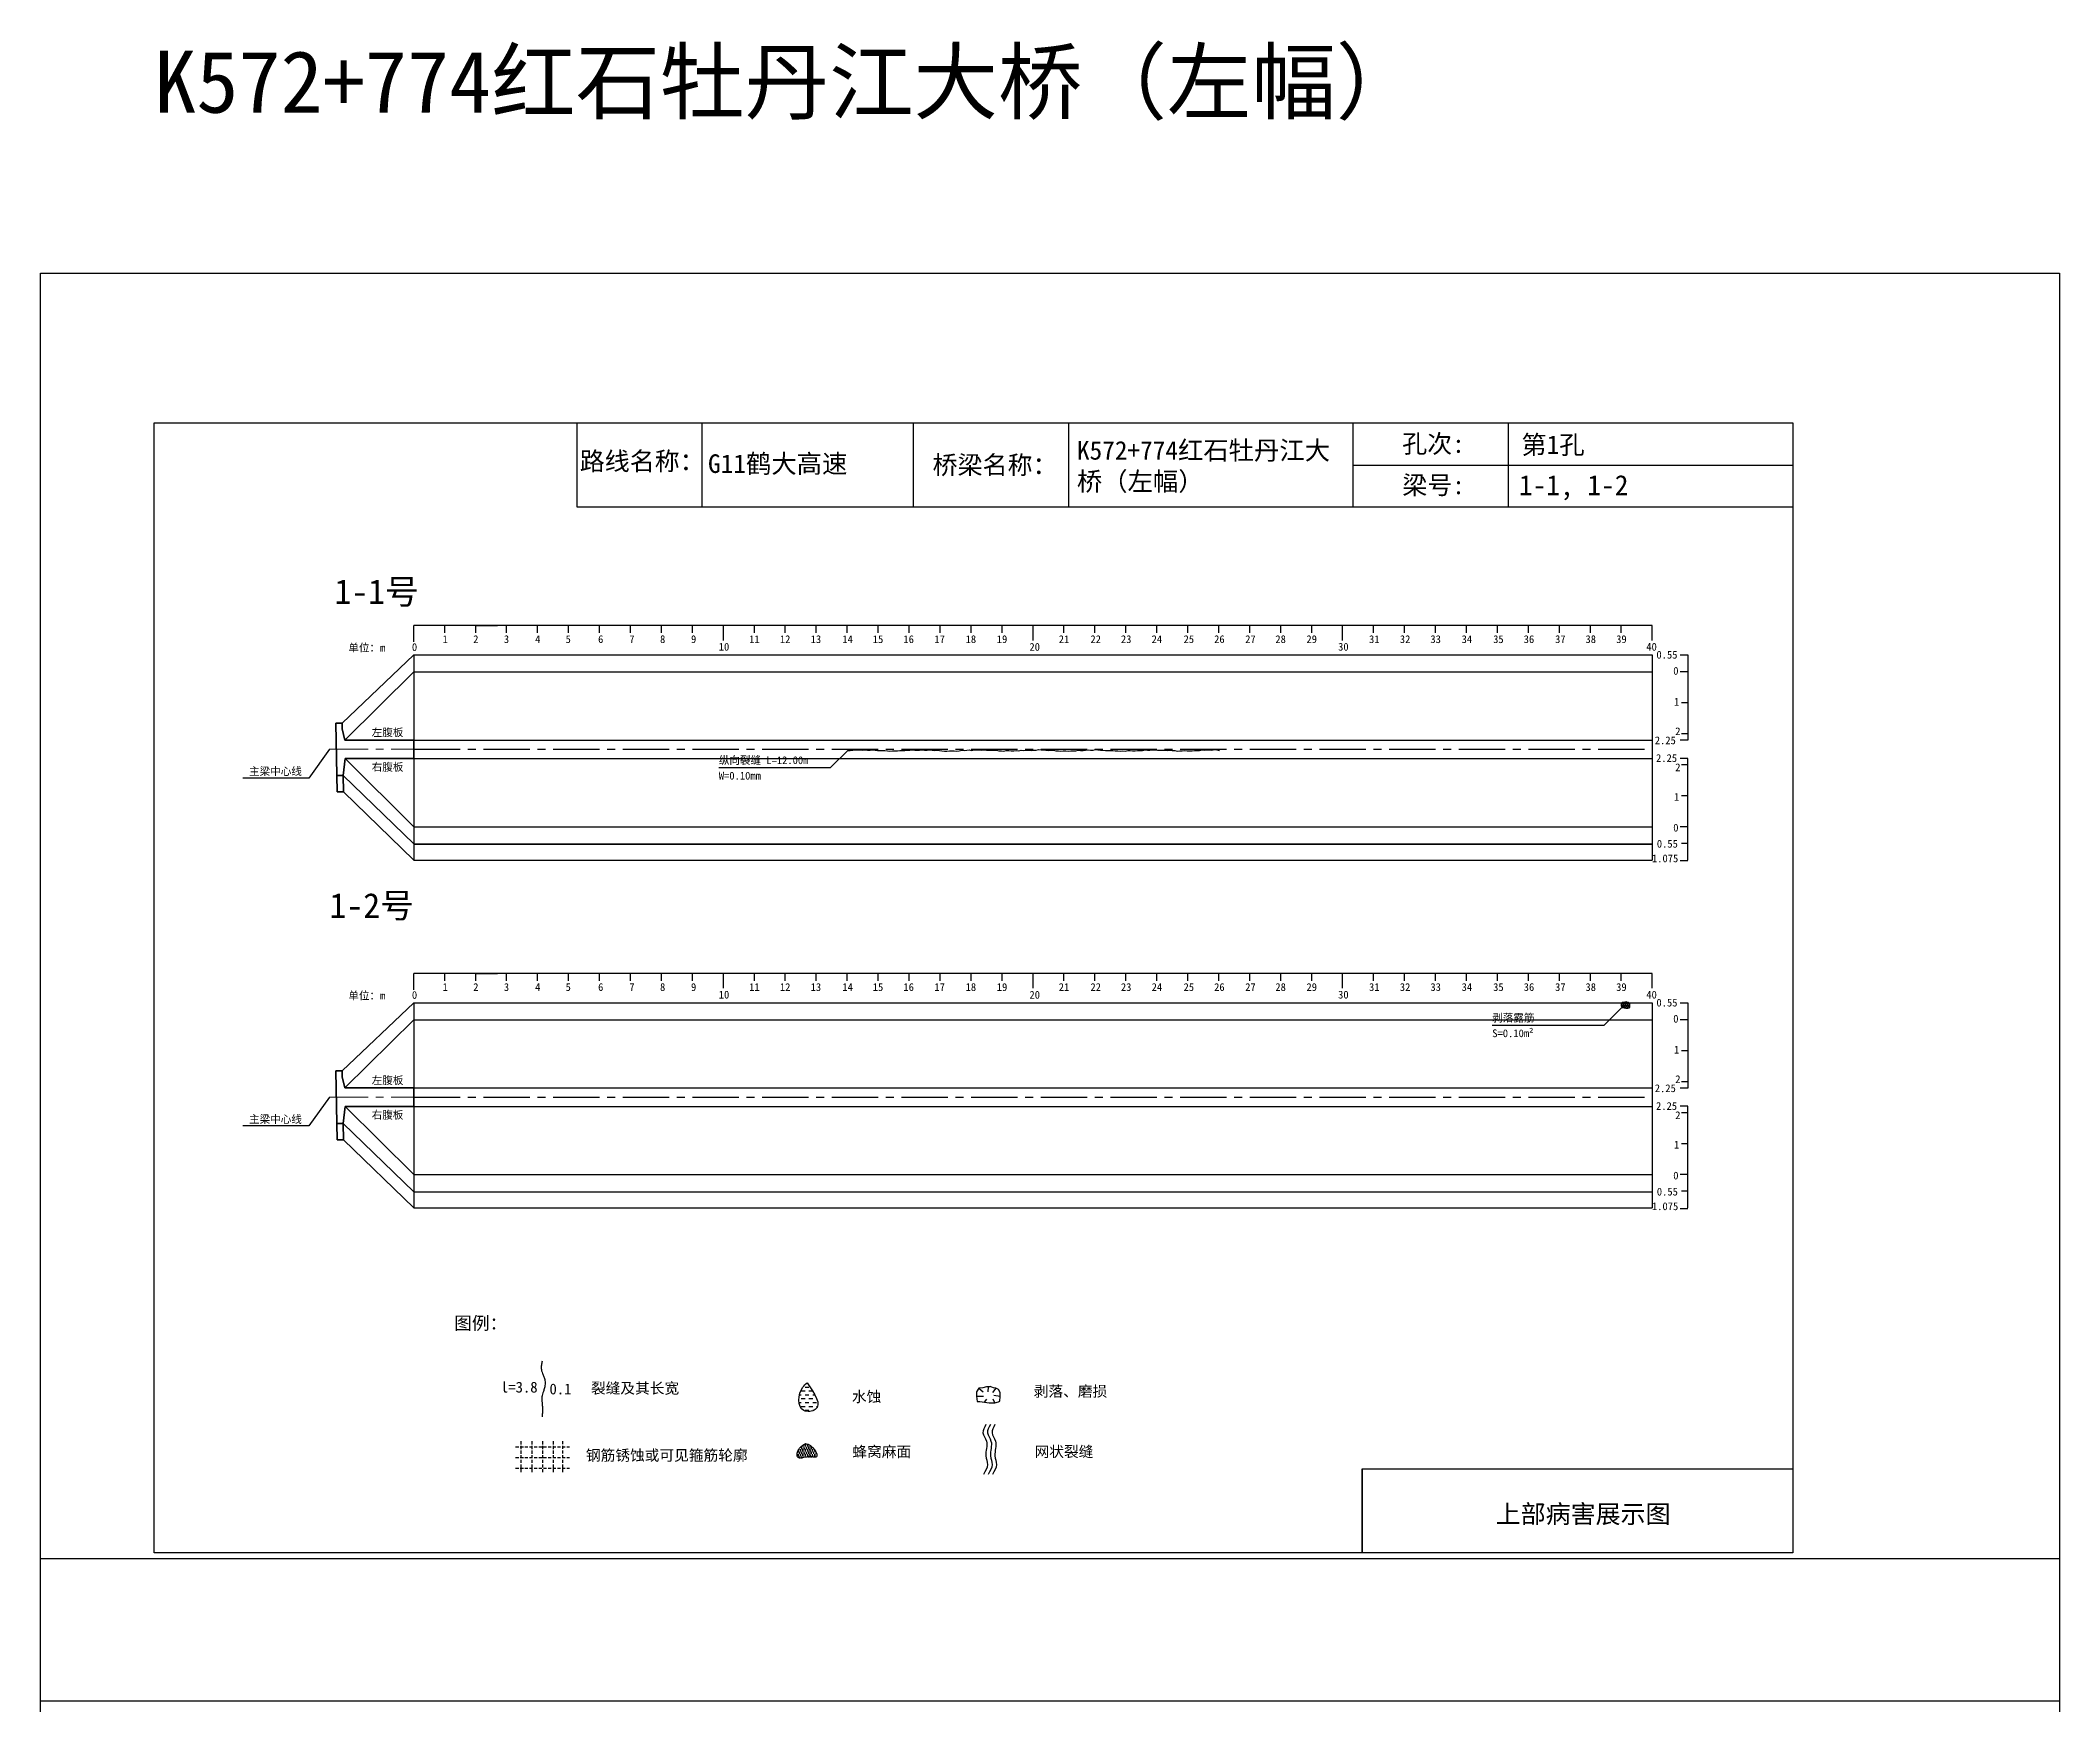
# Model space of a CAD drawing. Header units: millimetres. Extents: x -37 to 615, y -10473 to 23.
# Drawn here: x -37 to 615, y -514 to 23 of the extents above; entities that cross this region are included whole.
import ezdxf

# ---------------------------------------------------------------- set-up
doc = ezdxf.new("R2010")
doc.units = ezdxf.units.MM
for name, pattern in [('CENTER', [2, 1.25, -0.25, 0.25, -0.25]), ('CENTER2', [1.125, 0.75, -0.125, 0.125, -0.125]), ('DASHED', [0.75, 0.5, -0.25])]:
    doc.linetypes.add(name, pattern=pattern)
for name, color, linetype in [('加固措施', 7, 'Continuous'), ('图层1', 7, 'Continuous'), ('病害', 5, 'Continuous'), ('轮廓', 3, 'Continuous')]:
    doc.layers.add(name, color=color, linetype=linetype)
doc.layers.add('虚线', color=7, linetype='Continuous', lineweight=30)
doc.styles.get("Standard").update_dxf_attribs({"font": ''})
doc.styles.add('汉字', font='')
doc.styles.get('Standard').set_extended_font_data('SimSun')
doc.styles.get('汉字').set_extended_font_data('SimSun')
pattern_1 = [(0, (-2783.5002, -201.1734), (0.38480574, 0.76961148), [0, -0.76961148])]
pattern_2 = [(0, (-4794.9262, -487.88576), (0.38480574, 0.76961148), [0, -0.76961148])]
pattern_3 = [(0, (-2240.9707, -124.7498), (1.2467706, 1.2467706), [1.2467706, -1.2467706])]

# ---------------------------------------------------------------- blocks, each defined once
blk = doc.blocks.new('adfsd')
at = {"lineweight": -2, "ltscale": 0.5}
for p, q in [((1140.897, -3083.694), (1140.936, -3083.729)), ((1140.983, -3083.682), (1140.981, -3083.729)), ((1141.053, -3083.694), (1141.022, -3083.735)), ((1140.876, -3083.768), (1140.94, -3083.769)), ((1140.948, -3083.824), (1140.969, -3083.796)), ((1141.045, -3083.83), (1141.028, -3083.796)), ((1141.094, -3083.772), (1141.036, -3083.763))]:
    blk.add_line(p, q, dxfattribs=at)
blk.add_lwpolyline([(1141, -3083.682), (1140.967, -3083.682), (1140.934, -3083.69), (1140.897, -3083.694), (1140.876, -3083.727), (1140.876, -3083.768), (1140.88, -3083.818), (1140.905, -3083.818), (1140.991, -3083.83), (1141.045, -3083.83), (1141.078, -3083.822), (1141.09, -3083.814), (1141.094, -3083.772), (1141.094, -3083.735), (1141.078, -3083.707), (1141.053, -3083.694), (1141.033, -3083.69), (1141, -3083.678)], dxfattribs=at)
blk = doc.blocks.new('chi')
at = {"color": 0}
for p, q in [((1147.409, -3079.329), (1147.409, -3078.8)), ((1187.409, -3078.8), (1147.409, -3078.8)), ((1148.409, -3079.041), (1148.409, -3078.8)), ((1149.409, -3079.041), (1149.409, -3078.8)), ((1149.409, -3078.8), (1150.109, -3078.8)), ((1150.409, -3079.041), (1150.409, -3078.8)), ((1151.409, -3079.041), (1151.409, -3078.8)), ((1152.409, -3079.041), (1152.409, -3078.8)), ((1153.409, -3079.041), (1153.409, -3078.8)), ((1154.409, -3079.041), (1154.409, -3078.8)), ((1155.409, -3079.041), (1155.409, -3078.8)), ((1156.409, -3079.041), (1156.409, -3078.8)), ((1157.409, -3079.283), (1157.409, -3078.8)), ((1158.409, -3079.041), (1158.409, -3078.8)), ((1159.409, -3079.041), (1159.409, -3078.8)), ((1160.409, -3079.041), (1160.409, -3078.8)), ((1161.409, -3079.041), (1161.409, -3078.8)), ((1162.409, -3079.041), (1162.409, -3078.8)), ((1163.409, -3079.041), (1163.409, -3078.8)), ((1164.409, -3079.041), (1164.409, -3078.8)), ((1165.409, -3079.041), (1165.409, -3078.8)), ((1166.409, -3079.041), (1166.409, -3078.8)), ((1167.409, -3079.283), (1167.409, -3078.8)), ((1168.409, -3079.041), (1168.409, -3078.8)), ((1169.409, -3079.041), (1169.409, -3078.8)), ((1170.409, -3079.041), (1170.409, -3078.8)), ((1171.409, -3079.041), (1171.409, -3078.8)), ((1172.409, -3079.041), (1172.409, -3078.8)), ((1173.409, -3079.041), (1173.409, -3078.8)), ((1174.409, -3079.041), (1174.409, -3078.8)), ((1175.409, -3079.041), (1175.409, -3078.8)), ((1176.409, -3079.041), (1176.409, -3078.8)), ((1177.409, -3079.283), (1177.409, -3078.8)), ((1178.409, -3079.041), (1178.409, -3078.8)), ((1179.409, -3079.041), (1179.409, -3078.8)), ((1180.409, -3079.041), (1180.409, -3078.8)), ((1181.409, -3079.041), (1181.409, -3078.8)), ((1182.409, -3079.041), (1182.409, -3078.8)), ((1183.409, -3079.041), (1183.409, -3078.8)), ((1184.409, -3079.041), (1184.409, -3078.8)), ((1185.409, -3079.041), (1185.409, -3078.8)), ((1186.409, -3079.041), (1186.409, -3078.8)), ((1187.409, -3079.283), (1187.409, -3078.8))]:
    blk.add_line(p, q, dxfattribs=at)
for s, p in [('0', (1147.349, -3079.623)), ('1', (1148.339, -3079.368)), ('2', (1149.328, -3079.368)), ('3', (1150.319, -3079.368)), ('4', (1151.329, -3079.368)), ('5', (1152.313, -3079.368)), ('6', (1153.363, -3079.368)), ('7', (1154.37, -3079.368)), ('8', (1155.363, -3079.368)), ('9', (1156.363, -3079.368)), ('10', (1157.259, -3079.613)), ('11', (1158.242, -3079.368)), ('12', (1159.233, -3079.368)), ('13', (1160.227, -3079.368)), ('14', (1161.252, -3079.368)), ('15', (1162.233, -3079.368)), ('16', (1163.223, -3079.368)), ('17', (1164.224, -3079.368)), ('18', (1165.232, -3079.368)), ('19', (1166.238, -3079.368)), ('20', (1167.294, -3079.617)), ('21', (1168.24, -3079.368)), ('22', (1169.264, -3079.368)), ('23', (1170.247, -3079.368)), ('24', (1171.24, -3079.368)), ('25', (1172.271, -3079.368)), ('26', (1173.258, -3079.368)), ('27', (1174.261, -3079.368)), ('28', (1175.236, -3079.368)), ('29', (1176.24, -3079.368)), ('30', (1177.262, -3079.613)), ('31', (1178.261, -3079.368)), ('32', (1179.256, -3079.368)), ('33', (1180.243, -3079.368)), ('34', (1181.251, -3079.368)), ('35', (1182.269, -3079.368)), ('36', (1183.256, -3079.368)), ('37', (1184.269, -3079.368)), ('38', (1185.251, -3079.368)), ('39', (1186.242, -3079.368)), ('40', (1187.216, -3079.613))]:
    blk.add_text(s, height=0.25).set_placement(p)
blk = doc.blocks.new('kopp')
at = {"color": 0}
for p, q in [((1188.308, -3078.25), (1188.558, -3078.25)), ((1188.558, -3078.25), (1188.558, -3078.8)), ((1188.558, -3078.8), (1188.308, -3078.8)), ((1188.558, -3078.8), (1188.558, -3079.8)), ((1188.558, -3079.8), (1188.358, -3079.8)), ((1188.558, -3079.8), (1188.558, -3079.8)), ((1188.558, -3079.8), (1188.558, -3080.8)), ((1188.558, -3081.009), (1188.308, -3081.009)), ((1188.558, -3080.8), (1188.358, -3080.8)), ((1188.558, -3080.8), (1188.558, -3081.009)), ((1188.558, -3081.592), (1188.308, -3081.592)), ((1188.558, -3081.8), (1188.358, -3081.8)), ((1188.558, -3081.8), (1188.558, -3081.592)), ((1188.558, -3082.8), (1188.558, -3081.8)), ((1188.558, -3082.8), (1188.358, -3082.8)), ((1188.558, -3083.8), (1188.558, -3082.8)), ((1188.558, -3082.8), (1188.558, -3082.8)), ((1188.558, -3083.8), (1188.308, -3083.8)), ((1188.558, -3084.875), (1188.558, -3083.8)), ((1188.558, -3084.338), (1188.358, -3084.338)), ((1188.308, -3084.888), (1188.558, -3084.888))]:
    blk.add_line(p, q, dxfattribs=at)
for s, p in [('0.55', (1187.543, -3078.37)), ('0', (1188.086, -3078.891)), ('1', (1188.109, -3079.89)), ('2', (1188.15, -3080.842)), ('2.25', (1187.49, -3081.135)), ('2.25', (1187.53, -3081.708)), ('2', (1188.15, -3082.006)), ('1', (1188.109, -3082.959)), ('0', (1188.086, -3083.954)), ('0.55', (1187.556, -3084.474)), ('1.075', (1187.398, -3084.946))]:
    blk.add_text(s, height=0.25).set_placement(p)

msp = doc.modelspace()

# ---------------------------------------------------------------- hatches: boundary and pattern name
at = {"layer": '加固措施', "lineweight": -2}
h = msp.add_hatch(dxfattribs=at)
h.set_pattern_fill('DASH', color=256, scale=0.626645)
h.set_pattern_definition(pattern_3)
edge = h.paths.add_edge_path()
edge.add_spline(control_points=[(210.85, -410.12), (210.36, -410.55), (208.03, -412.61), (207.41, -420.1), (216.74, -418.77), (213.29, -413.7), (210.85, -410.12)], knot_values=[0, 0, 0, 0, 3.237042, 15.187225, 21.182779, 35.601669, 35.601669, 35.601669, 35.601669], degree=3, periodic=0)
h = msp.add_hatch(dxfattribs=at)
h.set_pattern_fill('DASH', color=256, scale=0.626645)
h.set_pattern_definition(pattern_3)
edge = h.paths.add_edge_path()
edge.add_spline(control_points=[(210.85, -410.12), (210.36, -410.55), (208.03, -412.61), (207.41, -420.1), (216.74, -418.77), (213.29, -413.7), (210.85, -410.12)], knot_values=[0, 0, 0, 0, 3.237042, 15.187225, 21.182779, 35.601669, 35.601669, 35.601669, 35.601669], degree=3, periodic=0)
h = msp.add_hatch(dxfattribs=at)
h.set_pattern_fill('DOTS', scale=0.696272)
h.set_pattern_definition(pattern_1)
edge = h.paths.add_edge_path()
edge.add_spline(control_points=[(210.19, -429.78), (209.15, -430.49), (207.68, -431.51), (207.52, -435.25), (211, -433.53), (215.72, -434.88), (212.21, -429.7), (210.31, -429.78), (210.19, -429.78)], knot_values=[0, 0, 0, 0, 5.205471, 7.397577, 12.944796, 16.169923, 23.88441, 24.400432, 24.400432, 24.400432, 24.400432], degree=3, periodic=0)
h = msp.add_hatch(dxfattribs=at)
h.set_pattern_fill('DOTS', scale=0.696272)
h.set_pattern_definition(pattern_1)
edge = h.paths.add_edge_path()
edge.add_spline(control_points=[(210.19, -429.78), (209.15, -430.49), (207.68, -431.51), (207.52, -435.25), (211, -433.53), (215.72, -434.88), (212.21, -429.7), (210.31, -429.78), (210.19, -429.78)], knot_values=[0, 0, 0, 0, 5.205471, 7.397577, 12.944796, 16.169923, 23.88441, 24.400432, 24.400432, 24.400432, 24.400432], degree=3, periodic=0)
at = {"layer": '病害', "lineweight": -2}
h = msp.add_hatch(dxfattribs=at)
h.set_pattern_fill('DOTS', color=4, scale=0.696272, style=0)
h.set_pattern_definition(pattern_2)
edge = h.paths.add_edge_path()
edge.add_spline(control_points=[(210.19, -429.78), (209.15, -430.49), (207.68, -431.51), (207.52, -435.25), (211, -433.53), (215.72, -434.88), (212.21, -429.7), (210.31, -429.78), (210.19, -429.78)], knot_values=[0, 0, 0, 0, 1.041094, 1.479515, 2.588959, 3.233985, 4.776882, 4.880086, 4.880086, 4.880086, 4.880086], degree=3, periodic=0)
h = msp.add_hatch(dxfattribs=at)
h.set_pattern_fill('DOTS', color=4, scale=0.696272, style=0)
h.set_pattern_definition(pattern_2)
edge = h.paths.add_edge_path()
edge.add_spline(control_points=[(210.19, -429.78), (209.15, -430.49), (207.68, -431.51), (207.52, -435.25), (211, -433.53), (215.72, -434.88), (212.21, -429.7), (210.31, -429.78), (210.19, -429.78)], knot_values=[0, 0, 0, 0, 1.041094, 1.479515, 2.588959, 3.233985, 4.776882, 4.880086, 4.880086, 4.880086, 4.880086], degree=3, periodic=0)

# ---------------------------------------------------------------- linework, layer by layer
at = {"color": 0, "linetype": 'ByBlock'}
for p, q in [((0, -100.15), (529.17, -100.15)), ((0, -465), (0, -100.15)), ((136.5, -100.15), (136.5, -127.28)), ((245.1, -100.15), (245.1, -127.28)), ((387.13, -100.15), (387.13, -127.28)), ((437.29, -100.21), (437.29, -127.34)), ((529.17, -100.15), (529.17, -465)), ((136.5, -127.28), (529.17, -127.28)), ((390.12, -465), (390.12, -437.88)), ((390.12, -437.88), (529.17, -437.88)), ((529.17, -465), (0, -465))]:
    msp.add_line(p, q, dxfattribs=at)
at = {"color": 0}
for p, q in [((60.65, -197.07), (83.82, -175.07)), ((83.82, -175.07), (83.82, -241.32)), ((83.82, -175.07), (483.82, -175.07)), ((483.82, -175.07), (483.82, -241.32)), ((61.57, -202.57), (83.82, -180.57)), ((56.57, -205.57), (49.96, -214.83)), ((61.64, -208.57), (83.82, -230.57)), ((83.82, -202.57), (483.82, -202.57)), ((83.82, -208.57), (483.82, -208.57)), ((483.82, -202.57), (483.82, -205.57)), ((49.96, -214.83), (28.63, -214.83)), ((60.99, -214.07), (83.82, -236.07)), ((61.09, -219.32), (83.82, -241.32)), ((83.82, -230.57), (483.82, -230.57)), ((83.82, -236.07), (483.82, -236.07)), ((83.82, -236.19), (483.82, -236.19)), ((83.82, -241.32), (483.82, -241.32)), ((60.65, -309.41), (83.82, -287.41)), ((61.57, -314.92), (83.82, -292.91)), ((83.82, -287.41), (83.82, -353.66)), ((83.82, -287.41), (483.82, -287.41)), ((83.82, -292.91), (483.82, -292.91)), ((483.82, -287.41), (483.82, -353.66)), ((56.57, -317.91), (49.96, -327.17)), ((83.82, -314.91), (483.82, -314.91)), ((483.82, -314.91), (483.82, -317.91)), ((61.64, -320.91), (83.82, -342.91)), ((83.82, -320.91), (483.82, -320.91)), ((49.96, -327.17), (28.63, -327.17)), ((60.99, -326.41), (83.82, -348.41)), ((61.09, -331.66), (83.82, -353.66)), ((83.82, -342.91), (483.82, -342.91)), ((83.82, -348.41), (483.82, -348.41)), ((83.82, -353.66), (483.82, -353.66))]:
    msp.add_line(p, q, dxfattribs=at)
msp.add_line((83.82, -180.57), (483.82, -180.57))
at = {"color": 1, "linetype": 'CENTER2', "ltscale": 20}
for p, q in [((83.82, -205.57), (483.82, -205.57)), ((83.82, -317.91), (483.82, -317.91))]:
    msp.add_line(p, q, dxfattribs=at)
at = {"color": 1, "linetype": 'DASHED'}
for p, q in [((473.8, -287.65), (476.59, -287.65)), ((473.8, -288.13), (476.59, -288.13)), ((473.8, -288.62), (476.59, -288.62)), ((474.5, -289.11), (474.5, -287.16)), ((475.19, -289.11), (475.19, -287.16)), ((475.89, -289.11), (475.89, -287.16))]:
    msp.add_line(p, q, dxfattribs=at)
at = {"color": 7}
for p, q in [((473.8, -288.32), (474.62, -288.33)), ((474.06, -287.37), (474.57, -287.81)), ((474.72, -289.03), (474.99, -288.67)), ((475.17, -287.21), (475.14, -287.81)), ((476.06, -287.37), (475.66, -287.89)), ((475.96, -289.11), (475.74, -288.67)), ((476.59, -288.37), (475.84, -288.25))]:
    msp.add_line(p, q, dxfattribs=at)
at = {"color": 1, "linetype": 'DASHED', "ltscale": 2}
for p, q in [((118.45, -429.01), (118.45, -439.45)), ((118.45, -429.01), (118.45, -439.45)), ((121.93, -429.01), (121.93, -439.45)), ((121.93, -429.01), (121.93, -439.45)), ((125.41, -429.01), (125.41, -439.45)), ((125.41, -429.01), (125.41, -439.45)), ((128.89, -429.01), (128.89, -439.45)), ((128.89, -429.01), (128.89, -439.45)), ((131.87, -428.98), (131.87, -439.43)), ((131.87, -428.98), (131.87, -439.43)), ((116.71, -430.75), (134.11, -430.75)), ((116.71, -430.75), (134.11, -430.75)), ((116.71, -434.23), (134.11, -434.23)), ((116.71, -434.23), (134.11, -434.23)), ((116.71, -437.71), (134.11, -437.71)), ((116.71, -437.71), (134.11, -437.71))]:
    msp.add_line(p, q, dxfattribs=at)
at = {"color": 3, "linetype": 'ByBlock'}
for points in [[(-36.77, -51.81), (615.38, -51.81), (615.38, -512.93), (-36.77, -512.93)], [(-36.77, -466.81), (615.38, -466.81), (615.38, -927.93), (-36.77, -927.93)]]:
    msp.add_lwpolyline(points, close=True, dxfattribs=at)
at = {"color": 7}
for points in [[(224, -205.92), (218.34, -211.58), (182.34, -211.58)], [(224, -205.94), (224.8, -205.94), (225.6, -205.89), (226.4, -205.72), (227.2, -205.76), (228, -205.75), (228.8, -205.83), (229.6, -205.73), (230.4, -205.86), (231.2, -205.84), (232, -205.75), (232.8, -205.86), (233.6, -205.92), (234.4, -205.93), (235.2, -205.93), (236, -205.98), (236.8, -206.11), (237.6, -206.16), (238.4, -206.11), (239.2, -206.11), (240, -206.1), (240.8, -205.93), (241.6, -205.9), (242.4, -205.98), (243.2, -205.87), (244, -205.88), (244.8, -205.75), (245.6, -205.81), (246.4, -205.83), (247.2, -205.82), (248, -205.76), (248.8, -205.83), (249.6, -205.79), (250.4, -205.75), (251.2, -205.89), (252, -205.96), (252.8, -205.85), (253.6, -205.98), (254.4, -206.1), (255.2, -206.13), (256, -206.14), (256.8, -206.04), (257.6, -206.01), (258.4, -206.07), (259.2, -206.12), (260, -206.02), (260.8, -205.86), (261.6, -205.92), (262.4, -205.79), (263.2, -205.77), (264, -205.91), (264.8, -205.75), (265.6, -205.74), (266.4, -205.76), (267.2, -205.82), (268, -205.76), (268.8, -205.89), (269.6, -205.86), (270.4, -205.89), (271.2, -205.83), (272, -205.89), (272.8, -206.05), (273.6, -206.03), (274.4, -206.12), (275.2, -205.98), (276, -205.99), (276.8, -206.1), (277.6, -206.02), (278.4, -206), (279.2, -206.05), (280, -205.89), (280.8, -205.9), (281.6, -205.81), (282.4, -205.83), (283.2, -205.9), (284, -205.82), (284.8, -205.87), (285.6, -205.68), (286.4, -205.7), (287.2, -205.73), (288, -205.87), (288.8, -205.95), (289.6, -205.82), (290.4, -205.85), (291.2, -206.06), (292, -206.02), (292.8, -206.13), (293.6, -206.01), (294.4, -206.02), (295.2, -206.14), (296, -206.06), (296.8, -206.02), (297.6, -206.05), (298.4, -205.89), (299.2, -205.94), (300, -205.95), (300.8, -205.84), (301.6, -205.77), (302.4, -205.85), (303.2, -205.81), (304, -205.67), (304.8, -205.74), (305.6, -205.8), (306.4, -205.81), (307.2, -205.92), (308, -205.93), (308.8, -205.95), (309.6, -205.94), (310.4, -206.05), (311.2, -206.08), (312, -206.14), (312.8, -206.04), (313.6, -206.12), (314.4, -205.98), (315.2, -205.97), (316, -206.11), (316.8, -206.04), (317.6, -205.92), (318.4, -205.97), (319.2, -205.95), (320, -205.75), (320.8, -205.79), (321.6, -205.79), (322.4, -205.71), (323.2, -205.71), (324, -205.84), (324.8, -205.88), (325.6, -205.84), (326.4, -205.87), (327.2, -205.9), (328, -205.89), (328.8, -205.94), (329.6, -205.91), (330.4, -206.12), (331.2, -206.08), (332, -206.1), (332.8, -206), (333.6, -206.11), (334.4, -206.1), (335.2, -206.02), (336, -205.99), (336.8, -205.98), (337.6, -205.94), (338.4, -205.77), (339.2, -205.83), (340, -205.72), (340.8, -205.77), (341.6, -205.86), (342.4, -205.67), (343.2, -205.72), (344, -205.92)], [(473.8, -289.11), (468.14, -294.76), (432.14, -294.76)], [(475.38, -287.21), (474.96, -287.21), (474.54, -287.32), (474.06, -287.37), (473.8, -287.79), (473.8, -288.32), (473.85, -288.95), (474.17, -288.95), (475.27, -289.11), (475.96, -289.11), (476.38, -289), (476.54, -288.9), (476.59, -288.37), (476.59, -287.9), (476.38, -287.53), (476.06, -287.37), (475.8, -287.32), (475.38, -287.16)]]:
    msp.add_lwpolyline(points, dxfattribs=at)
for points in [[(268.59, -423.64), (268.08, -424.53), (267.03, -426.33), (269.71, -429.45), (267.97, -433.1), (269.63, -436.74), (268.46, -438.65), (267.82, -439.69)], [(268.59, -423.64), (268.08, -424.53), (267.03, -426.33), (269.71, -429.45), (267.97, -433.1), (269.63, -436.74), (268.46, -438.65), (267.82, -439.69)], [(270.07, -423.64), (269.55, -424.53), (268.51, -426.33), (271.18, -429.45), (269.44, -433.1), (271.1, -436.74), (269.94, -438.65), (269.3, -439.69)], [(270.07, -423.64), (269.55, -424.53), (268.51, -426.33), (271.18, -429.45), (269.44, -433.1), (271.1, -436.74), (269.94, -438.65), (269.3, -439.69)], [(271.52, -423.64), (271, -424.53), (269.96, -426.33), (272.63, -429.45), (270.89, -433.1), (272.55, -436.74), (271.39, -438.65), (270.75, -439.69)], [(271.52, -423.64), (271, -424.53), (269.96, -426.33), (272.63, -429.45), (270.89, -433.1), (272.55, -436.74), (271.39, -438.65), (270.75, -439.69)]]:
    msp.add_open_spline(points, degree=3, knots=[0, 0, 0, 0, 2.808133, 5.677796, 10.461234, 13.324406, 16.732801, 16.732801, 16.732801, 16.732801])
at = {"lineweight": -2}
msp.add_open_spline([(210.19, -429.78), (209.15, -430.49), (207.68, -431.51), (207.52, -435.25), (211, -433.53), (215.72, -434.88), (212.21, -429.7), (210.31, -429.78), (210.19, -429.78)], degree=3, knots=[0, 0, 0, 0, 3.624423, 5.150725, 9.013098, 11.258664, 16.630045, 16.989336, 16.989336, 16.989336, 16.989336], dxfattribs=at)
msp.add_open_spline([(210.19, -429.78), (209.15, -430.49), (207.68, -431.51), (207.52, -435.25), (211, -433.53), (215.72, -434.88), (212.21, -429.7), (210.31, -429.78), (210.19, -429.78)], degree=3, knots=[0, 0, 0, 0, 3.624423, 5.150725, 9.013098, 11.258664, 16.630045, 16.989336, 16.989336, 16.989336, 16.989336], dxfattribs=at)
at = {"layer": '加固措施', "lineweight": -2}
msp.add_open_spline([(210.85, -410.12), (210.36, -410.55), (208.03, -412.61), (207.41, -420.1), (216.74, -418.77), (213.29, -413.7), (210.85, -410.12)], degree=3, knots=[0, 0, 0, 0, 2.028466, 9.51698, 13.274057, 22.309569, 22.309569, 22.309569, 22.309569], dxfattribs=at)
msp.add_open_spline([(210.85, -410.12), (210.36, -410.55), (208.03, -412.61), (207.41, -420.1), (216.74, -418.77), (213.29, -413.7), (210.85, -410.12)], degree=3, knots=[0, 0, 0, 0, 2.028466, 9.51698, 13.274057, 22.309569, 22.309569, 22.309569, 22.309569], dxfattribs=at)
at = {"layer": '图层1', "lineweight": -2}
msp.add_open_spline([(125.25, -403.18), (125.22, -403.39), (125.18, -403.61), (125.07, -404.25), (125.02, -404.65), (124.99, -405.22), (125, -405.4), (125.02, -405.69), (125.03, -405.79), (125.06, -406), (125.09, -406.11), (125.19, -406.49), (125.29, -406.79), (125.54, -407.43), (125.69, -407.78), (125.96, -408.54), (126.09, -408.96), (126.21, -409.66), (126.24, -409.94), (126.25, -410.49), (126.23, -410.75), (126.16, -411.26), (126.11, -411.5), (126, -411.97), (125.93, -412.19), (125.76, -412.75), (125.64, -413.07), (125.45, -413.67), (125.36, -413.96), (125.27, -414.34), (125.24, -414.46), (125.21, -414.68), (125.2, -414.77), (125.18, -414.97), (125.17, -415.08), (125.17, -415.46), (125.18, -415.75), (125.23, -416.38), (125.27, -416.71), (125.33, -417.3), (125.35, -417.54), (125.38, -418), (125.39, -418.22), (125.4, -418.64), (125.4, -418.84), (125.39, -419.46), (125.37, -419.86), (125.32, -420.55), (125.3, -420.85), (125.27, -421.15)], degree=3, knots=[0, 0, 0, 0, 0.93103, 0.93103, 2.904338, 2.904338, 3.933552, 3.933552, 4.598026, 4.598026, 5.2625, 5.2625, 6.799065, 6.799065, 8.335629, 8.335629, 9.872194, 9.872194, 10.744529, 10.744529, 11.616864, 11.616864, 12.4892, 12.4892, 13.361535, 13.361535, 14.755665, 14.755665, 16.149795, 16.149795, 16.835641, 16.835641, 17.410365, 17.410365, 17.98509, 17.98509, 19.45733, 19.45733, 20.929571, 20.929571, 21.910052, 21.910052, 22.722819, 22.722819, 23.535585, 23.535585, 25.161117, 25.161117, 26.428502, 26.428502, 26.428502, 26.428502], dxfattribs=at)
msp.add_open_spline([(125.25, -403.18), (125.22, -403.39), (125.18, -403.61), (125.07, -404.25), (125.02, -404.65), (124.99, -405.22), (125, -405.4), (125.02, -405.69), (125.03, -405.79), (125.06, -406), (125.09, -406.11), (125.19, -406.49), (125.29, -406.79), (125.54, -407.43), (125.69, -407.78), (125.96, -408.54), (126.09, -408.96), (126.21, -409.66), (126.24, -409.94), (126.25, -410.49), (126.23, -410.75), (126.16, -411.26), (126.11, -411.5), (126, -411.97), (125.93, -412.19), (125.76, -412.75), (125.64, -413.07), (125.45, -413.67), (125.36, -413.96), (125.27, -414.34), (125.24, -414.46), (125.21, -414.68), (125.2, -414.77), (125.18, -414.97), (125.17, -415.08), (125.17, -415.46), (125.18, -415.75), (125.23, -416.38), (125.27, -416.71), (125.33, -417.3), (125.35, -417.54), (125.38, -418), (125.39, -418.22), (125.4, -418.64), (125.4, -418.84), (125.39, -419.46), (125.37, -419.86), (125.32, -420.55), (125.3, -420.85), (125.27, -421.15)], degree=3, knots=[0, 0, 0, 0, 0.93103, 0.93103, 2.904338, 2.904338, 3.933552, 3.933552, 4.598026, 4.598026, 5.2625, 5.2625, 6.799065, 6.799065, 8.335629, 8.335629, 9.872194, 9.872194, 10.744529, 10.744529, 11.616864, 11.616864, 12.4892, 12.4892, 13.361535, 13.361535, 14.755665, 14.755665, 16.149795, 16.149795, 16.835641, 16.835641, 17.410365, 17.410365, 17.98509, 17.98509, 19.45733, 19.45733, 20.929571, 20.929571, 21.910052, 21.910052, 22.722819, 22.722819, 23.535585, 23.535585, 25.161117, 25.161117, 26.428502, 26.428502, 26.428502, 26.428502], dxfattribs=at)
at = {"layer": '病害', "color": 5}
for p, q in [((136.5, -100.15), (136.5, -127.28)), ((245.1, -100.15), (245.1, -127.28)), ((387.13, -100.15), (387.13, -127.28)), ((529.17, -100.15), (529.17, -127.28)), ((136.5, -127.28), (386.58, -127.28)), ((386.58, -127.28), (529.17, -127.28)), ((390.12, -437.88), (529.17, -437.88)), ((390.12, -437.88), (390.12, -465)), ((529.17, -437.88), (529.17, -465))]:
    msp.add_line(p, q, dxfattribs=at)
at = {"layer": '病害', "color": 0}
for p, q in [((176.83, -100.15), (176.83, -127.28)), ((295.25, -100.15), (295.25, -127.28)), ((387.14, -113.77), (529.17, -113.77))]:
    msp.add_line(p, q, dxfattribs=at)
at = {"layer": '虚线', "linetype": 'CENTER', "lineweight": 18, "ltscale": 10}
for p, q in [((56.57, -205.57), (83.82, -205.57)), ((56.57, -317.91), (83.82, -317.91))]:
    msp.add_line(p, q, dxfattribs=at)
at = {"layer": '轮廓', "color": 5, "lineweight": 35}
for p, q in [((58.99, -214.07), (58.65, -197.07)), ((58.65, -197.07), (60.65, -197.07)), ((60.69, -198.95), (60.65, -197.07)), ((61.57, -202.57), (60.69, -198.95)), ((60.99, -214.07), (61.63, -208.57)), ((83.82, -202.57), (61.57, -202.57)), ((83.82, -208.57), (61.63, -208.57)), ((83.82, -208.57), (83.82, -202.57)), ((58.99, -214.07), (60.99, -214.07)), ((59.09, -219.32), (58.99, -214.07)), ((61.09, -219.32), (60.99, -214.07)), ((59.09, -219.32), (61.09, -219.32)), ((58.99, -326.41), (58.65, -309.41)), ((58.65, -309.41), (60.65, -309.41)), ((60.69, -311.29), (60.65, -309.41)), ((61.57, -314.92), (60.69, -311.29)), ((83.82, -314.92), (61.57, -314.92)), ((83.82, -320.92), (83.82, -314.92)), ((60.99, -326.41), (61.63, -320.91)), ((83.82, -320.91), (61.63, -320.91)), ((58.99, -326.41), (60.99, -326.41)), ((59.09, -331.66), (58.99, -326.41)), ((59.09, -331.66), (61.09, -331.66)), ((61.09, -331.66), (60.99, -326.41))]:
    msp.add_line(p, q, dxfattribs=at)

# ---------------------------------------------------------------- block references
for name, p, xscale, yscale, zscale in [('chi', (-11390.27, 30622.43), 9.999999999994273, 9.999999999994273, 9.999999999994273), ('kopp', (-11390.27, 30607.43), 9.999999999994273, 9.999999999994273, 9.999999999994273), ('chi', (-11390.27, 30510.09), 9.999999999994273, 9.999999999994273, 9.999999999994273), ('kopp', (-11390.27, 30495.09), 9.999999999994273, 9.999999999994273, 9.999999999994273), ('adfsd', (-39452.38, 106942.64), 34.81359766870787, 34.81359766870787, 34.81359766870787), ('adfsd', (-39452.38, 106942.64), 34.81359766870787, 34.81359766870787, 34.81359766870787)]:
    msp.add_blockref(name, p, dxfattribs=dict(xscale=xscale, yscale=yscale, zscale=zscale))

# ---------------------------------------------------------------- texts
for s, height, p in [('K572+774红石牡丹江大桥（左幅）', 20, (0, 0)), ('单位：m', 2.5, (62.7, -174.01)), ('左腹板', 2.5, (70.24, -201.36)), ('主梁中心线', 2.5, (30.63, -213.92)), ('右腹板', 2.5, (70.24, -212.53)), ('单位：m', 2.5, (62.7, -286.35)), ('左腹板', 2.5, (70.24, -313.7)), ('主梁中心线', 2.5, (30.63, -326.27)), ('右腹板', 2.5, (70.24, -324.87))]:
    msp.add_text(s, height=height).set_placement(p)
at = {"color": 7}
for s, p in [('纵向裂缝 L=12.00m', (182.34, -210.33)), ('W=0.10mm', (182.34, -215.33)), ('剥落露筋', (432.14, -293.51)), ('S=0.10m²', (432.14, -298.51))]:
    msp.add_text(s, height=2.5, dxfattribs=at).set_placement(p)
at = {"linetype": 'ByBlock', "attachment_point": 1, "style": '汉字'}
for s, insert, char_height, width in [('{\\C0;第1孔}', (441.52, -104.22), 6, 77.4135), ('{\\C0;G11鹤大高速}', (178.87, -110.32), 6, 62.8604), ('K572+774红石牡丹江大桥（左幅）', (298, -106.03), 6, 87.5474), ('{\\C0;1-1, 1-2}', (440.75, -117.02), 6.5, 84.1186), ('{\\C0;1-1号}', (58.2, -150.66), 8, 49.3496), ('{\\C0;1-2号}', (56.63, -251.99), 8, 49.3496)]:
    msp.add_mtext(s, dxfattribs=dict(at, insert=insert, char_height=char_height, width=width))
at = {"layer": '图层1', "style": '汉字'}
for s, p in [('孔次:', (403.05, -109.84)), ('路线名称：', (137.42, -115.46)), ('桥梁名称：', (251.38, -116.71)), ('梁号:', (403.08, -123.2)), ('上部病害展示图', (433.23, -455.44))]:
    msp.add_text(s, height=5.918, dxfattribs=at).set_placement(p)
at = {"layer": '图层1', "lineweight": -2, "attachment_point": 1}
for s, insert, char_height in [('图例：', (96.91, -388.77), 4.178), ('图例：', (96.91, -388.77), 4.178), ('l=3.8', (111.98, -409.79), 3.481), ('l=3.8', (111.98, -409.79), 3.481), ('0.1', (127.65, -410.37), 3.481), ('0.1', (127.65, -410.37), 3.481), ('裂缝及其长宽', (141.05, -410.12), 3.481), ('裂缝及其长宽', (141.05, -410.12), 3.481), ('剥落、磨损', (284.06, -411.11), 3.481), ('剥落、磨损', (284.06, -411.11), 3.481), ('水蚀', (225.33, -412.86), 3.481), ('水蚀', (225.33, -412.86), 3.481), ('蜂窝麻面', (225.48, -430.62), 3.481), ('蜂窝麻面', (225.48, -430.62), 3.481), ('网状裂缝', (284.32, -430.61), 3.481), ('网状裂缝', (284.32, -430.61), 3.481), ('钢筋锈蚀或可见箍筋轮廓', (139.42, -431.79), 3.4814), ('钢筋锈蚀或可见箍筋轮廓', (139.42, -431.79), 3.4814)]:
    msp.add_mtext(s, dxfattribs=dict(at, insert=insert, char_height=char_height))

doc.saveas('drawing.dxf')
